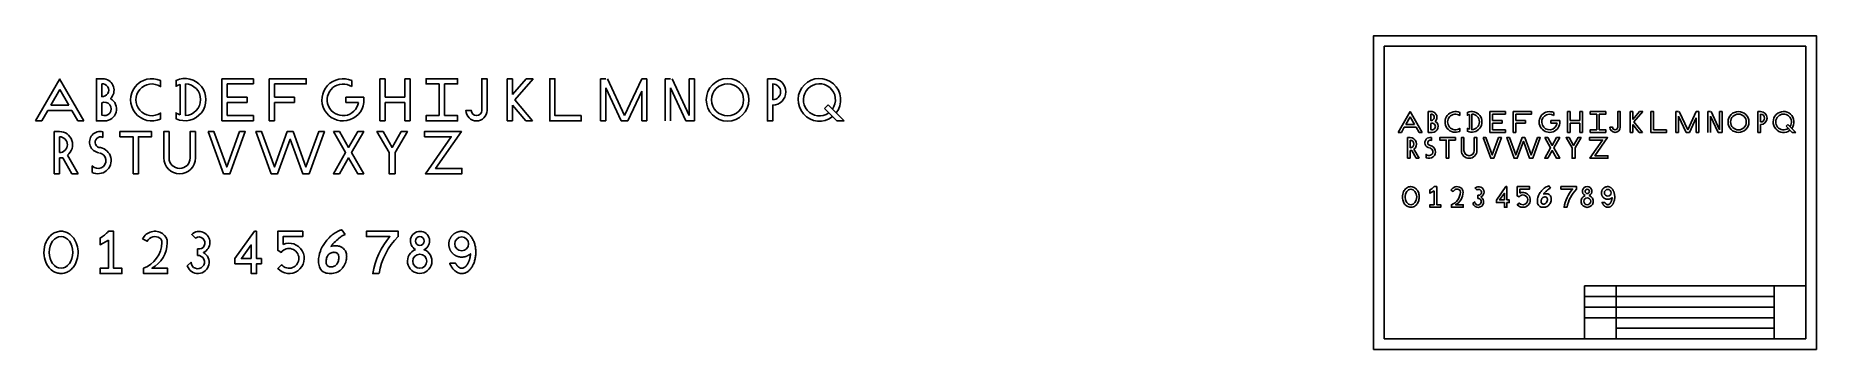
# Model space of a CAD drawing. Header units: millimetres. Extents: x 749 to 2439, y 1012 to 1309.
import ezdxf

# ---------------------------------------------------------------- set-up
doc = ezdxf.new("R2010")
doc.units = ezdxf.units.MM
doc.header["$MEASUREMENT"] = 0

msp = doc.modelspace()

# ---------------------------------------------------------------- linework, layer by layer
at = {"color": 7}
for p, q in [((772.4, 1268), (749.3, 1228)), ((772.1, 1268), (795.2, 1228)), ((926, 1228), (926, 1268)), ((926, 1268), (956, 1268)), ((956, 1268), (956, 1263)), ((971, 1268), (976, 1268)), ((971, 1268), (971, 1228)), ((1075.8, 1268), (1075.8, 1228)), ((1075.8, 1268), (1080.8, 1268)), ((1080.8, 1268), (1080.8, 1250.5)), ((1099.7, 1268), (1099.7, 1250.5)), ((1104.7, 1268), (1099.7, 1268)), ((1104.7, 1268), (1104.7, 1228)), ((1196.7, 1268), (1196.7, 1228)), ((1201.7, 1268), (1196.7, 1268)), ((1201.7, 1268), (1201.7, 1253)), ((1214.7, 1268), (1201.7, 1253)), ((1221.3, 1268), (1204, 1248)), ((1221.3, 1268), (1214.7, 1268)), ((1285.2, 1228), (1285.2, 1268)), ((1285.2, 1268), (1290.2, 1268)), ((1291.7, 1268), (1308, 1233)), ((1324.3, 1268), (1308, 1233)), ((1329.3, 1268), (1324.3, 1268)), ((1329.3, 1268), (1329.3, 1228)), ((1346.7, 1228), (1346.7, 1268)), ((1346.7, 1268), (1351.7, 1268)), ((1353.1, 1268), (1369.4, 1233)), ((1369.4, 1233), (1369.4, 1268)), ((1369.4, 1268), (1374.4, 1268)), ((1374.4, 1268), (1374.4, 1228)), ((772.2, 1257.7), (763.7, 1243)), ((769.4, 1262.7), (769.2, 1263)), ((772.2, 1257.7), (780.8, 1243)), ((775.1, 1262.7), (775.3, 1263)), ((956, 1263), (931, 1263)), ((931, 1250.5), (931, 1263)), ((931, 1250.5), (949.9, 1250.5)), ((949.9, 1250.5), (949.9, 1245.5)), ((976, 1263), (976, 1250.5)), ((976, 1250.5), (994.9, 1250.5)), ((994.9, 1250.5), (994.9, 1245.5)), ((1043.7, 1245.5), (1043.7, 1250.5)), ((1043.7, 1250.5), (1055.7, 1250.5)), ((1049.2, 1266.2), (1049.2, 1260.5)), ((1055.7, 1250.5), (1060.8, 1250.5)), ((1060.8, 1250.5), (1060.8, 1245.5)), ((1080.8, 1250.5), (1099.7, 1250.5)), ((1132.2, 1263), (1132.2, 1233)), ((1137.2, 1263), (1137.2, 1233)), ((1290.2, 1259.3), (1290.2, 1228)), ((1290.2, 1259.3), (1304.8, 1228)), ((1324.3, 1256.2), (1311.2, 1228)), ((1324.3, 1256.2), (1324.3, 1228)), ((1351.7, 1259.3), (1351.7, 1228)), ((1351.7, 1259.3), (1366.3, 1228)), ((760.9, 1238), (755.1, 1228)), ((783.6, 1238), (760.9, 1238)), ((763.7, 1243), (780.8, 1243)), ((783.6, 1238), (789.4, 1228)), ((931, 1233), (931, 1245.5)), ((931, 1245.5), (949.9, 1245.5)), ((976, 1245.5), (994.9, 1245.5)), ((976, 1245.5), (976, 1228)), ((1055.7, 1245.5), (1043.7, 1245.5)), ((1080.8, 1245.5), (1099.7, 1245.5)), ((1080.8, 1245.5), (1080.8, 1228)), ((1099.7, 1245.5), (1099.7, 1228)), ((1201.7, 1243), (1201.7, 1228)), ((1201.7, 1243), (1214.3, 1228)), ((1204, 1248), (1220.8, 1228)), ((1497.6, 1239.8), (1501.1, 1243.3)), ((1509.4, 1228), (1497.6, 1239.8)), ((1501.1, 1243.3), (1516.4, 1228)), ((2053.5, 1236.9), (2042.1, 1217.2)), ((2052, 1234.3), (2051.9, 1234.4)), ((2053.3, 1236.9), (2064.7, 1217.2)), ((2054.8, 1234.3), (2054.9, 1234.4)), ((2129, 1217.2), (2129, 1236.9)), ((2129, 1236.9), (2143.7, 1236.9)), ((2131.4, 1228.3), (2131.4, 1234.4)), ((2143.7, 1234.4), (2131.4, 1234.4)), ((2143.7, 1236.9), (2143.7, 1234.4)), ((2151.1, 1236.9), (2153.6, 1236.9)), ((2151.1, 1236.9), (2151.1, 1217.2)), ((2153.6, 1234.4), (2153.6, 1228.3)), ((2189.5, 1236), (2189.5, 1233.2)), ((2202.6, 1236.9), (2202.6, 1217.2)), ((2202.6, 1236.9), (2205, 1236.9)), ((2205, 1236.9), (2205, 1228.3)), ((2214.3, 1236.9), (2214.3, 1228.3)), ((2216.8, 1236.9), (2214.3, 1236.9)), ((2216.8, 1236.9), (2216.8, 1217.2)), ((2230.3, 1234.4), (2230.3, 1219.7)), ((2232.8, 1234.4), (2232.8, 1219.7)), ((2262, 1236.9), (2262, 1217.2)), ((2264.5, 1236.9), (2262, 1236.9)), ((2264.5, 1236.9), (2264.5, 1229.5)), ((2270.9, 1236.9), (2264.5, 1229.5)), ((2274.1, 1236.9), (2265.6, 1227)), ((2274.1, 1236.9), (2270.9, 1236.9)), ((2305.5, 1217.2), (2305.5, 1236.9)), ((2305.5, 1236.9), (2308, 1236.9)), ((2308.7, 1236.9), (2316.7, 1219.7)), ((2324.7, 1236.9), (2316.7, 1219.7)), ((2327.2, 1236.9), (2324.7, 1236.9)), ((2327.2, 1236.9), (2327.2, 1217.2)), ((2335.7, 1217.2), (2335.7, 1236.9)), ((2335.7, 1236.9), (2338.2, 1236.9)), ((2338.9, 1236.9), (2346.9, 1219.7)), ((2346.9, 1219.7), (2346.9, 1236.9)), ((2346.9, 1236.9), (2349.4, 1236.9)), ((2349.4, 1236.9), (2349.4, 1217.2)), ((749.3, 1228), (755.1, 1228)), ((766.9, 1218), (766.9, 1178)), ((771.9, 1218), (766.9, 1218)), ((789.4, 1228), (795.2, 1228)), ((926, 1228), (956, 1228)), ((931, 1233), (956, 1233)), ((956, 1228), (956, 1233)), ((971, 1228), (976, 1228)), ((1075.8, 1228), (1080.8, 1228)), ((1104.7, 1228), (1099.7, 1228)), ((1196.7, 1228), (1201.7, 1228)), ((1214.3, 1228), (1220.8, 1228)), ((1290.2, 1228), (1285.2, 1228)), ((1311.2, 1228), (1304.8, 1228)), ((1329.3, 1228), (1324.3, 1228)), ((1374.4, 1228), (1366.3, 1228)), ((1509.4, 1228), (1516.4, 1228)), ((2042.1, 1217.2), (2045, 1217.2)), ((2047.8, 1222.1), (2045, 1217.2)), ((2059, 1222.1), (2047.8, 1222.1)), ((2053.4, 1231.8), (2049.2, 1224.6)), ((2049.2, 1224.6), (2057.6, 1224.6)), ((2053.4, 1231.8), (2057.6, 1224.6)), ((2059, 1222.1), (2061.8, 1217.2)), ((2061.8, 1217.2), (2064.7, 1217.2)), ((2129, 1217.2), (2143.7, 1217.2)), ((2131.4, 1228.3), (2140.7, 1228.3)), ((2131.4, 1219.7), (2131.4, 1225.8)), ((2131.4, 1225.8), (2140.7, 1225.8)), ((2131.4, 1219.7), (2143.7, 1219.7)), ((2140.7, 1228.3), (2140.7, 1225.8)), ((2143.7, 1217.2), (2143.7, 1219.7)), ((2151.1, 1217.2), (2153.6, 1217.2)), ((2153.5, 1228.3), (2162.9, 1228.3)), ((2153.5, 1225.8), (2162.9, 1225.8)), ((2153.6, 1225.8), (2153.6, 1217.2)), ((2162.9, 1228.3), (2162.9, 1225.8)), ((2186.8, 1225.8), (2186.8, 1228.3)), ((2186.8, 1228.3), (2192.7, 1228.3)), ((2192.7, 1225.8), (2186.8, 1225.8)), ((2192.7, 1228.3), (2195.2, 1228.3)), ((2195.2, 1228.3), (2195.2, 1225.8)), ((2202.6, 1217.2), (2205, 1217.2)), ((2205, 1228.3), (2214.4, 1228.3)), ((2205, 1225.8), (2205, 1217.2)), ((2205, 1225.8), (2214.4, 1225.8)), ((2214.3, 1225.8), (2214.3, 1217.2)), ((2216.8, 1217.2), (2214.3, 1217.2)), ((2262, 1217.2), (2264.5, 1217.2)), ((2264.5, 1224.6), (2264.5, 1217.2)), ((2264.5, 1224.6), (2270.7, 1217.2)), ((2265.6, 1227), (2273.9, 1217.2)), ((2270.7, 1217.2), (2273.9, 1217.2)), ((2308, 1217.2), (2305.5, 1217.2)), ((2308, 1232.6), (2308, 1217.2)), ((2308, 1232.6), (2315.2, 1217.2)), ((2318.3, 1217.2), (2315.2, 1217.2)), ((2324.7, 1231), (2318.3, 1217.2)), ((2324.7, 1231), (2324.7, 1217.2)), ((2327.2, 1217.2), (2324.7, 1217.2)), ((2338.2, 1232.6), (2338.2, 1217.2)), ((2338.2, 1232.6), (2345.4, 1217.2)), ((2349.4, 1217.2), (2345.4, 1217.2)), ((2409.9, 1223), (2411.6, 1224.7)), ((2415.7, 1217.2), (2409.9, 1223)), ((2411.6, 1224.7), (2419.2, 1217.2)), ((2415.7, 1217.2), (2419.2, 1217.2)), ((771.9, 1213), (771.9, 1198)), ((2050.8, 1212.3), (2050.8, 1192.6)), ((2053.2, 1212.3), (2050.8, 1212.3)), ((2053.2, 1209.8), (2053.2, 1202.4)), ((2053.2, 1192.6), (2053.2, 1200)), ((2053.2, 1200), (2054.8, 1200)), ((2054.8, 1200), (2059.1, 1192.6)), ((2056.9, 1201.2), (2061.9, 1192.6)), ((771.9, 1178), (771.9, 1193)), ((771.9, 1193), (775.1, 1193)), ((775.1, 1193), (783.8, 1178)), ((779.4, 1195.5), (789.6, 1178)), ((2050.8, 1192.6), (2053.2, 1192.6)), ((2061.9, 1192.6), (2059.1, 1192.6)), ((766.9, 1178), (771.9, 1178)), ((789.6, 1178), (783.8, 1178))]:
    msp.add_line(p, q, dxfattribs=at)
for p, q in [((2097.4, 1148.6), (2103.7, 1148.6)), ((861.8, 1088.5), (874.5, 1088.5)), ((2248.7, 1071.7), (2218.7, 1071.7)), ((2218.7, 1071.7), (2218.7, 1021.7)), ((2398.7, 1071.7), (2248.7, 1071.7)), ((2248.7, 1071.7), (2248.7, 1021.7)), ((2428.7, 1071.7), (2398.7, 1071.7)), ((2398.7, 1071.7), (2398.7, 1021.7)), ((2248.7, 1061.7), (2218.7, 1061.7)), ((2248.7, 1051.7), (2218.7, 1051.7)), ((2398.7, 1061.7), (2248.7, 1061.7)), ((2398.7, 1051.7), (2248.7, 1051.7)), ((2248.7, 1041.7), (2218.7, 1041.7)), ((2398.7, 1041.7), (2248.7, 1041.7)), ((2398.7, 1031.7), (2248.7, 1031.7))]:
    msp.add_line(p, q)
for points in [[(2018.7, 1011.7), (2438.7, 1011.7), (2438.7, 1308.7), (2018.7, 1308.7)], [(2028.7, 1021.7), (2428.7, 1021.7), (2428.7, 1298.7), (2028.7, 1298.7)], [(2145.1, 1165.8), (2145.1, 1153.2), (2147.4, 1153.2), (2147.4, 1150.7), (2145.1, 1150.7), (2145.1, 1146.2), (2142.7, 1146.2), (2142.7, 1150.7), (2135.1, 1150.7), (2135.1, 1153.1), (2144.2, 1165.8)], [(2142.7, 1153.2), (2138.1, 1153.2), (2142.7, 1159.5)], [(958.9, 1123.5), (958.9, 1097.7), (963.5, 1097.7), (963.5, 1092.7), (958.9, 1092.7), (958.9, 1083.5), (953.9, 1083.5), (953.9, 1092.7), (938.4, 1092.7), (938.4, 1097.7), (957, 1123.5)], [(953.9, 1097.7), (944.6, 1097.7), (953.9, 1110.6)]]:
    msp.add_lwpolyline(points, close=True)
for points in [[(814.6, 1228, 0.767285), (820.4, 1249.2, 0.611889), (814.5, 1268), (807, 1268), (807, 1228), (814.7, 1228)], [(2074.2, 1217.2, 0.767285), (2077.1, 1227.6, 0.611889), (2074.2, 1236.9), (2070.5, 1236.9), (2070.5, 1217.2), (2074.3, 1217.2)], [(809.3, 1197.9, -1.058028), (813, 1217.8), (813, 1212.4, 1.247823), (810.9, 1202.7, -1.143009), (803, 1179.3), (803, 1185.4, 1.382258), (809.9, 1197.8)], [(2071.6, 1202.4, -1.058028), (2073.5, 1212.2), (2073.5, 1209.5, 1.247823), (2072.4, 1204.8, -1.143009), (2068.5, 1193.2), (2068.5, 1196.3, 1.382258), (2071.9, 1202.4)]]:
    msp.add_lwpolyline(points, format="xyb", dxfattribs=at)
for points in [[(867.8, 1229.8, -1.556841), (867.8, 1266.2), (867.8, 1260.5, 1.867736), (867.8, 1235.5)], [(886.4, 1233.8, -0.072459), (882.5, 1235.7), (882.5, 1230, 1.556841), (882.5, 1266.4), (882.5, 1260.7, -0.070999), (886.4, 1262.5)], [(1172.6, 1238), (1172.6, 1268), (1177.6, 1268), (1177.6, 1238, -1), (1157.6, 1238), (1162.6, 1238, 1)], [(1443.6, 1268), (1443.6, 1228), (1448.6, 1228), (1448.6, 1243, 1), (1448.6, 1268)], [(812, 1263.1), (812, 1251.1, 1.117691)], [(891.4, 1263.2, -0.964124), (891.4, 1233.2)], [(1448.6, 1248, 1), (1448.6, 1263)], [(812, 1245.1), (812, 1233.6, 1.568859)], [(2072.9, 1234.5), (2072.9, 1228.5, 1.117691)], [(2100.4, 1218.1, -1.556841), (2100.4, 1236), (2100.4, 1233.2, 1.867736), (2100.4, 1220.9)], [(2109.5, 1220.1, -0.072459), (2107.6, 1221), (2107.6, 1218.2, 1.556841), (2107.6, 1236), (2107.6, 1233.2, -0.070999), (2109.5, 1234.1)], [(2111.9, 1234.5, -0.964124), (2112, 1219.7)], [(2250.2, 1222.1), (2250.2, 1236.9), (2252.6, 1236.9), (2252.6, 1222.1, -1), (2242.8, 1222.1), (2245.3, 1222.1, 1)], [(2383.3, 1236.9), (2383.3, 1217.2), (2385.8, 1217.2), (2385.8, 1224.6, 1), (2385.8, 1236.9)], [(2385.8, 1227, 1), (2385.8, 1234.4)], [(875.9, 1218), (870.9, 1218), (870.9, 1193, 1), (900.9, 1193), (900.9, 1218), (895.9, 1218), (895.9, 1193, -1), (875.9, 1193)], [(2072.9, 1225.6), (2072.9, 1219.9, 1.568859)], [(2104.4, 1212.3), (2101.9, 1212.3), (2101.9, 1200, 1), (2116.7, 1200), (2116.7, 1212.3), (2114.2, 1212.3), (2114.2, 1200, -1), (2104.4, 1200)]]:
    msp.add_lwpolyline(points, format="xyb", close=True, dxfattribs=at)
for points in [[(976, 1268), (1006, 1268), (1006, 1263), (976, 1263)], [(1132.2, 1263), (1119.7, 1263), (1119.7, 1268), (1149.7, 1268), (1149.7, 1263), (1137.2, 1263)], [(2153.6, 1236.9), (2168.3, 1236.9), (2168.3, 1234.4), (2153.6, 1234.4)], [(2230.3, 1234.4), (2224.2, 1234.4), (2224.2, 1236.9), (2238.9, 1236.9), (2238.9, 1234.4), (2232.8, 1234.4)], [(993.5, 1218), (988.1, 1218), (975.9, 1184.4), (963.7, 1218), (958.3, 1218), (972.9, 1178), (978.9, 1178), (990.8, 1210.7), (1002.7, 1178), (1008.7, 1178), (1023.3, 1218), (1017.9, 1218), (1005.7, 1184.4), (993.5, 1218), (988.1, 1218)], [(1132.2, 1233), (1119.7, 1233), (1119.7, 1228), (1149.7, 1228), (1149.7, 1233), (1137.2, 1233)], [(2230.3, 1219.7), (2224.2, 1219.7), (2224.2, 1217.2), (2238.9, 1217.2), (2238.9, 1219.7), (2232.8, 1219.7)], [(2162.1, 1212.3), (2159.5, 1212.3), (2153.5, 1195.8), (2147.5, 1212.3), (2144.9, 1212.3), (2152, 1192.6), (2155, 1192.6), (2160.8, 1208.7), (2166.7, 1192.6), (2169.6, 1192.6), (2176.8, 1212.3), (2174.2, 1212.3), (2168.1, 1195.8), (2162.1, 1212.3), (2159.5, 1212.3)]]:
    msp.add_lwpolyline(points, dxfattribs=at)
for points in [[(1267, 1233), (1242, 1233), (1242, 1268), (1237, 1268), (1237, 1228), (1267, 1228)], [(2296.6, 1219.7), (2284.3, 1219.7), (2284.3, 1236.9), (2281.8, 1236.9), (2281.8, 1217.2), (2296.6, 1217.2)], [(841.8, 1178), (841.8, 1213), (829.3, 1213), (829.3, 1218), (859.3, 1218), (859.3, 1213), (846.8, 1213), (846.8, 1178)], [(913, 1218), (927.6, 1178), (933.6, 1178), (948.2, 1218), (942.8, 1218), (930.6, 1184.4), (918.4, 1218)], [(1031.8, 1218), (1043.3, 1198), (1031.8, 1178), (1037.5, 1178), (1046.2, 1193), (1054.9, 1178), (1060.6, 1178), (1049.1, 1198), (1060.6, 1218), (1054.9, 1218), (1046.2, 1203), (1037.5, 1218)], [(1090.4, 1198), (1102, 1218), (1096.2, 1218), (1087.5, 1203), (1078.9, 1218), (1073.1, 1218), (1084.6, 1198), (1084.6, 1178), (1090.4, 1178)], [(1118.2, 1213), (1118.2, 1218), (1153.2, 1218), (1128.7, 1183), (1153.7, 1183), (1153.7, 1183), (1153.7, 1178), (1119.1, 1178), (1143.6, 1213)], [(2087.6, 1192.6), (2087.6, 1209.8), (2081.4, 1209.8), (2081.4, 1212.3), (2096.2, 1212.3), (2096.2, 1209.8), (2090, 1209.8), (2090, 1192.6)], [(2122.6, 1212.3), (2129.8, 1192.6), (2132.7, 1192.6), (2139.9, 1212.3), (2137.3, 1212.3), (2131.2, 1195.8), (2125.2, 1212.3)], [(2181, 1212.3), (2186.6, 1202.4), (2181, 1192.6), (2183.8, 1192.6), (2188.1, 1200), (2192.3, 1192.6), (2195.2, 1192.6), (2189.5, 1202.4), (2195.2, 1212.3), (2192.3, 1212.3), (2188.1, 1204.9), (2183.8, 1212.3)], [(2209.8, 1202.4), (2215.5, 1212.3), (2212.6, 1212.3), (2208.4, 1204.9), (2204.1, 1212.3), (2201.3, 1212.3), (2206.9, 1202.4), (2206.9, 1192.6), (2209.8, 1192.6)], [(2223.4, 1209.8), (2223.4, 1212.3), (2240.6, 1212.3), (2228.6, 1195.1), (2240.9, 1195.1), (2240.9, 1195.1), (2240.9, 1192.6), (2223.9, 1192.6), (2235.9, 1209.8)]]:
    msp.add_lwpolyline(points, close=True, dxfattribs=at)
for points in [[(2076, 1161.7), (2072.1, 1159.5), (2072.1, 1162.7, 0.118236), (2076, 1165.8), (2078.5, 1165.8), (2078.5, 1148.6), (2082.4, 1148.6), (2082.4, 1146.2), (2072.1, 1146.2), (2072.1, 1148.6), (2076, 1148.6)], [(2092, 1162.3), (2094.2, 1161.2, -0.449006), (2100, 1162.7, -0.260896), (2101, 1160.6, -0.300614), (2092.5, 1148.6), (2092.5, 1146.2), (2103.7, 1146.2), (2103.7, 1148.6), (2096.4, 1148.6, 0.275962), (2103.5, 1160.5, 0.260896), (2101.3, 1164.7, 0.449006)], [(2117.6, 1157.7, 1.555008), (2116.7, 1162.7), (2114.9, 1164.4, -1.182244), (2120.4, 1156, -1.452743), (2112.9, 1149.7), (2114.6, 1151.4, 2.433284), (2117.6, 1154.6)], [(2157.5, 1159.7), (2157.5, 1163.4), (2166.7, 1163.4), (2166.7, 1165.8), (2155, 1165.8), (2155, 1163.4), (2155, 1157), (2156.6, 1156, -2.803655), (2156.9, 1150.2), (2155, 1148.6, 1.96918)], [(2186.5, 1164.4, 0.033296), (2185.7, 1164, 0.027644), (2184.6, 1163.4, 0.022786), (2183.4, 1162.4, 0.003465), (2183.2, 1162.2, 0.034057), (2180.8, 1159.9, 0.016883), (2179.9, 1158.8, -0.052022), (2181.1, 1159.1, -0.027754), (2181.9, 1159.1, -0.032062), (2182.9, 1159, -0.037909), (2183.8, 1158.9, -0.070063), (2185.1, 1158.3, -0.047617), (2185.7, 1157.8, -0.114493), (2186.8, 1156.2, -0.044693), (2187, 1155.4, -0.033209), (2187.1, 1154.6, -0.015107), (2187.2, 1154.2, -0.048306), (2187, 1152.4, -0.127092), (2185.3, 1148.8, -0.011166), (2185, 1148.5, -0.056382), (2183.8, 1147.4, -0.110789), (2181.1, 1146.3, -0.043902), (2179.8, 1146.2, -0.040741), (2178.3, 1146.3, -0.053032), (2177, 1146.6, -0.19502), (2174.7, 1148.8, -0.050721), (2174.3, 1149.8, -0.040704), (2174.1, 1151.1, -0.021325), (2174.1, 1152, -0.091372), (2174.9, 1156.6, -0.045707), (2176.2, 1159.2, -0.031271), (2177.5, 1161.2, -0.035148), (2179.5, 1163.4, -0.03927), (2181.4, 1164.9, -0.053043), (2183.5, 1166, -0.039256), (2184.9, 1166.5)], [(2219.3, 1157.3, 5.562001), (2223.3, 1157.3, 4.264267)], [(2181.3, 1156, -0.031295), (2181.7, 1156, -0.042493), (2182.1, 1155.9, -0.13786), (2183, 1155.4, -0.080096), (2183.3, 1154.9, -0.042003), (2183.4, 1154.5, -0.036524), (2183.5, 1154.1, -0.027261), (2183.5, 1153.7, -0.052834), (2183.4, 1152.5, -0.1106), (2182.5, 1150.6, -0.044951), (2182.1, 1150.1, -0.067219), (2181.4, 1149.6, -0.07758), (2180.5, 1149.3, -0.042904), (2180, 1149.2, -0.039955), (2179.3, 1149.3, -0.052132), (2178.8, 1149.4, -0.202863), (2177.8, 1150.3, -0.050259), (2177.7, 1150.8, -0.040255), (2177.6, 1151.3, -0.01726), (2177.6, 1151.6, -0.028821), (2177.6, 1152.4, -0.039249), (2177.8, 1153.3, -0.063561), (2178.2, 1154.3, -0.037385), (2178.6, 1154.8, -0.15243), (2180.1, 1155.9, -0.04041), (2180.7, 1156, -0.029913), (2181.2, 1156, -0.005604)], [(818.3, 1115.1), (810.4, 1110.7), (810.4, 1117.2, 0.118236), (818.3, 1123.5), (823.3, 1123.5), (823.3, 1088.5), (831.1, 1088.5), (831.1, 1083.5), (810.4, 1083.5), (810.4, 1088.5), (818.3, 1088.5)], [(850.8, 1116.4), (855.2, 1114.1, -0.449006), (867, 1117.1, -0.260896), (869.2, 1112.8, -0.300614), (851.7, 1088.5), (851.7, 1083.5), (874.5, 1083.5), (874.5, 1088.5), (859.7, 1088.5, 0.275962), (874.2, 1112.6, 0.260896), (869.7, 1121.3, 0.449006)], [(902.9, 1106.9, 1.555008), (901, 1117.1), (897.4, 1120.6, -1.182244), (908.5, 1103.5, -1.452743), (893.2, 1090.7), (896.8, 1094.2, 2.433284), (902.9, 1100.7)], [(984, 1111), (984, 1118.5), (1002.7, 1118.5), (1002.7, 1123.5), (979, 1123.5), (979, 1118.5), (979, 1105.5), (982.3, 1103.5, -2.803655), (982.7, 1091.7), (979, 1088.4, 1.96918)], [(1043.1, 1120.6, 0.033296), (1041.3, 1119.8, 0.027644), (1039.2, 1118.5, 0.022786), (1036.7, 1116.6, 0.003465), (1036.2, 1116.2, 0.034057), (1031.4, 1111.5, 0.016883), (1029.5, 1109.2, -0.052022), (1032, 1109.7, -0.027754), (1033.7, 1109.8, -0.032062), (1035.8, 1109.7, -0.037909), (1037.6, 1109.3, -0.070063), (1040.2, 1108.2, -0.047617), (1041.5, 1107.1, -0.114493), (1043.6, 1104, -0.044693), (1044.1, 1102.3, -0.033209), (1044.3, 1100.6, -0.015107), (1044.4, 1099.8, -0.048306), (1044, 1096.1, -0.127092), (1040.6, 1088.9, -0.011166), (1040, 1088.3, -0.056382), (1037.5, 1086, -0.110789), (1032, 1083.7, -0.043902), (1029.3, 1083.5, -0.040741), (1026.3, 1083.7, -0.053032), (1023.7, 1084.4, -0.19502), (1019, 1088.8, -0.050721), (1018.2, 1091, -0.040704), (1017.8, 1093.5, -0.021325), (1017.7, 1095.3, -0.091372), (1019.5, 1104.8, -0.045707), (1022, 1110, -0.031271), (1024.8, 1114, -0.035148), (1028.8, 1118.5, -0.03927), (1032.6, 1121.5, -0.053043), (1036.9, 1123.9, -0.039256), (1039.8, 1124.9)], [(1109.8, 1106.2, 5.562001), (1117.9, 1106.1, 4.264267)], [(1032.5, 1103.6, -0.031295), (1033.3, 1103.5, -0.042493), (1034.1, 1103.4, -0.13786), (1035.8, 1102.3, -0.080096), (1036.6, 1101.2, -0.042003), (1036.8, 1100.4, -0.036524), (1037, 1099.5, -0.027261), (1037, 1098.7, -0.052834), (1036.8, 1096.4, -0.1106), (1035, 1092.4, -0.044951), (1034, 1091.4, -0.067219), (1032.6, 1090.4, -0.07758), (1030.9, 1089.8, -0.042904), (1029.7, 1089.7, -0.039955), (1028.5, 1089.8, -0.052132), (1027.4, 1090.1, -0.202863), (1025.4, 1092, -0.050259), (1025.1, 1092.9, -0.040255), (1024.9, 1093.9, -0.01726), (1024.9, 1094.5, -0.028821), (1025, 1096.2, -0.039249), (1025.4, 1098, -0.063561), (1026.2, 1100.1, -0.037385), (1026.9, 1101.1, -0.15243), (1030.1, 1103.2, -0.04041), (1031.2, 1103.5, -0.029913), (1032.3, 1103.6, -0.005604)]]:
    msp.add_lwpolyline(points, format="xyb", close=True)
for points in [[(2202.2, 1146.2), (2199.4, 1146.2, -0.143457), (2207.4, 1163.4), (2196.4, 1163.4), (2196.4, 1165.8), (2211.3, 1165.8), (2211.3, 1163.4, 0.161303), (2202.2, 1146.2)], [(1075, 1083.5), (1069.2, 1083.5, -0.143457), (1085.5, 1118.5), (1063.1, 1118.5), (1063.1, 1123.5), (1093.4, 1123.5), (1093.4, 1118.5, 0.161303), (1075.1, 1083.5)]]:
    msp.add_lwpolyline(points, format="xyb")
for centre, radius in [((1405.8, 1248), 20.2), ((1405.8, 1248), 15.2), ((2364.8, 1227), 9.92), ((2364.8, 1227), 7.46)]:
    msp.add_circle(centre, radius, dxfattribs=at)
for centre, radius in [((2221.3, 1151.9), 3.29), ((2221.3, 1161.3), 2.04), ((1113.8, 1114.3), 4.16), ((1113.8, 1095.2), 6.69)]:
    msp.add_circle(centre, radius)
for centre, radius, start, end in [((1040.9, 1248), 20, 65.4274, 352.8055), ((1492.9, 1248), 20.2, 322.1148, 307.8852), ((1040.9, 1248), 15, 56.3299, 350.3883), ((1492.9, 1248), 15.2, 324.4765, 305.5235), ((2185.5, 1227), 9.83, 65.4274, 352.8055), ((2185.5, 1227), 7.37, 56.3299, 350.3883), ((2407.6, 1227), 9.92, 322.1148, 307.8852), ((2407.6, 1227), 7.46, 324.4765, 305.5235), ((771.9, 1205.5), 12.5, 307.3045, 90), ((771.9, 1205.5), 7.5, 270, 90), ((2053.2, 1206.1), 6.14, 307.3045, 90), ((2053.2, 1206.1), 3.69, 270, 90)]:
    msp.add_arc(centre, radius, start, end, dxfattribs=at)
for centre, major_axis in [((2054, 1156), (0, -7.37)), ((773.4, 1103.5), (0, -15))]:
    msp.add_ellipse(centre, major_axis=major_axis, ratio=0.748189)
for centre, major_axis in [((2240.8, 1160), (3.21, 0)), ((1153.5, 1111.6), (6.54, 0))]:
    msp.add_ellipse(centre, major_axis=major_axis, ratio=0.995415, start_param=-1.570796, end_param=4.712389)
for points in [[(2054, 1146.2), (2054.4, 1146.2), (2054.9, 1146.2), (2056.1, 1146.5), (2056.7, 1146.7), (2057.9, 1147.4), (2058.4, 1147.8), (2059.4, 1148.8), (2059.8, 1149.3), (2060.9, 1151), (2061.4, 1152.2), (2062, 1154.9), (2062, 1156.3), (2061.7, 1158.9), (2061.3, 1160.3), (2060.2, 1162.2), (2059.7, 1163), (2058.5, 1164.2), (2057.9, 1164.6), (2056.6, 1165.3), (2055.9, 1165.6), (2054.4, 1165.9), (2053.7, 1165.9), (2052.2, 1165.6), (2051.5, 1165.4), (2050.2, 1164.7), (2049.6, 1164.3), (2048.5, 1163.2), (2048, 1162.6), (2047.2, 1161.4), (2046.9, 1160.7), (2046, 1158.2), (2045.9, 1156.3), (2046.3, 1153), (2046.7, 1151.7), (2047.8, 1149.7), (2048.3, 1148.9), (2049.6, 1147.7), (2050.3, 1147.2), (2051.7, 1146.6), (2052.3, 1146.4), (2053.3, 1146.2), (2053.6, 1146.2), (2054, 1146.2)], [(773.4, 1083.5), (774.3, 1083.5), (775.3, 1083.6), (777.6, 1084.1), (778.9, 1084.6), (781.3, 1086), (782.4, 1086.8), (784.4, 1088.7), (785.3, 1089.8), (787.5, 1093.3), (788.5, 1095.8), (789.6, 1101.2), (789.7, 1104), (789, 1109.5), (788.2, 1112.1), (786.1, 1116.2), (785, 1117.7), (782.6, 1120.1), (781.4, 1121), (778.7, 1122.5), (777.3, 1123), (774.3, 1123.6), (772.8, 1123.6), (769.8, 1123.1), (768.3, 1122.6), (765.6, 1121.2), (764.4, 1120.3), (762.2, 1118.2), (761.3, 1117), (759.6, 1114.4), (759, 1113), (757.2, 1108), (756.9, 1104.1), (757.7, 1097.5), (758.6, 1094.7), (760.8, 1090.6), (761.9, 1089.1), (764.5, 1086.6), (765.9, 1085.6), (768.7, 1084.3), (770, 1083.9), (772, 1083.6), (772.7, 1083.5), (773.4, 1083.5)]]:
    msp.add_open_spline(points, degree=3, knots=[0, 0, 0, 0, 0.16386, 0.16386, 0.395997, 0.395997, 0.628134, 0.628134, 0.860272, 0.860272, 1.302452, 1.302452, 1.744631, 1.744631, 2.186811, 2.186811, 2.49529, 2.49529, 2.749772, 2.749772, 3.004253, 3.004253, 3.258735, 3.258735, 3.513216, 3.513216, 3.767698, 3.767698, 4.022179, 4.022179, 4.276661, 4.276661, 4.879487, 4.879487, 5.349141, 5.349141, 5.647922, 5.647922, 5.946704, 5.946704, 6.169495, 6.169495, 6.283185, 6.283185, 6.283185, 6.283185])
for points in [[(2244.9, 1155.4), (2244.9, 1155.3), (2244.9, 1155.3), (2244.8, 1154.4), (2244.7, 1153.7), (2244.3, 1152.3), (2244.1, 1151.6), (2243.6, 1150.7), (2243.4, 1150.4), (2243, 1149.9), (2242.8, 1149.6), (2242.4, 1149.2), (2242.1, 1149.1), (2241.7, 1148.8), (2241.6, 1148.8), (2241.2, 1148.7), (2241, 1148.6), (2240.8, 1148.6), (2240.7, 1148.6), (2240.5, 1148.7), (2240.2, 1148.8), (2239.9, 1148.8), (2239.4, 1149.1), (2239.2, 1149.4), (2238.6, 1150), (2238.3, 1150.4), (2238, 1150.8), (2238, 1150.9), (2238, 1150.9), (2237.1, 1150.9), (2236.2, 1150.9), (2235.3, 1150.9), (2237, 1146.7), (2240.1, 1145.1), (2243.2, 1146.8), (2246.3, 1148.6), (2247.9, 1153), (2247.3, 1157.8), (2246.6, 1162.7), (2244.1, 1165.9), (2240.8, 1165.8), (2240.6, 1165.8), (2240.5, 1165.8), (2240.4, 1165.8), (2237.6, 1165.6), (2235.6, 1163.9), (2235, 1161.2), (2234.3, 1158.5), (2235.4, 1156), (2237.8, 1154.6), (2240.2, 1153.2), (2242.9, 1153.6), (2244.9, 1155.4)], [(1161.9, 1102.3), (1161.9, 1102.1), (1161.9, 1102), (1161.7, 1100.3), (1161.5, 1098.8), (1160.7, 1095.9), (1160.2, 1094.6), (1159.3, 1092.8), (1158.9, 1092.1), (1158, 1091), (1157.6, 1090.5), (1156.7, 1089.7), (1156.3, 1089.4), (1155.4, 1088.9), (1155, 1088.8), (1154.3, 1088.6), (1154, 1088.5), (1153.6, 1088.5), (1153.3, 1088.5), (1153, 1088.5), (1152.2, 1088.7), (1151.8, 1088.9), (1150.8, 1089.5), (1150.2, 1090), (1149, 1091.2), (1148.4, 1092), (1147.8, 1093), (1147.8, 1093.1), (1147.8, 1093.2), (1145.9, 1093.2), (1144.1, 1093.2), (1142.2, 1093.2), (1145.7, 1084.5), (1152.1, 1081.2), (1158.4, 1084.8), (1164.6, 1088.5), (1167.9, 1097.3), (1166.7, 1107.2), (1165.4, 1117.2), (1160.2, 1123.6), (1153.5, 1123.5), (1153.2, 1123.5), (1152.9, 1123.5), (1152.7, 1123.5), (1147.1, 1123.1), (1142.9, 1119.5), (1141.6, 1114), (1140.4, 1108.6), (1142.6, 1103.5), (1147.4, 1100.7), (1152.2, 1097.9), (1157.8, 1098.5), (1161.9, 1102.3)]]:
    msp.add_rational_spline(points, [1, 1, 1, 1, 1, 1, 1, 1, 1, 1, 1, 1, 1, 1, 1, 1, 1, 1, 1, 1, 1, 1, 1, 1, 1, 1, 1, 1, 1, 1, 1, 1, 0.844800860042, 0.844800860042, 1, 0.844800860042, 0.844800860042, 1, 0.844800860042, 0.844800860042, 1, 1, 1, 1, 0.869778228016, 0.869778228016, 1, 0.869778228016, 0.869778228016, 1, 0.869778228016, 0.869778228016, 1], degree=3, knots=[0, 0, 0, 0, 0.026839, 0.026839, 0.308594, 0.308594, 0.590348, 0.590348, 0.771757, 0.771757, 0.953166, 0.953166, 1.134574, 1.134574, 1.315983, 1.315983, 1.497392, 1.497392, 1.497392, 1.666319, 1.666319, 1.869556, 1.869556, 2.112804, 2.112804, 2.356051, 2.356051, 2.376111, 2.376111, 2.376111, 3.376111, 3.376111, 3.376111, 4.768771, 4.768771, 4.768771, 6.161431, 6.161431, 6.161431, 7.554091, 7.554091, 7.554091, 8.554091, 8.554091, 8.554091, 9.825454, 9.825454, 9.825454, 11.096816, 11.096816, 11.096816, 12.368179, 12.368179, 12.368179, 12.368179])

doc.saveas('drawing.dxf')
